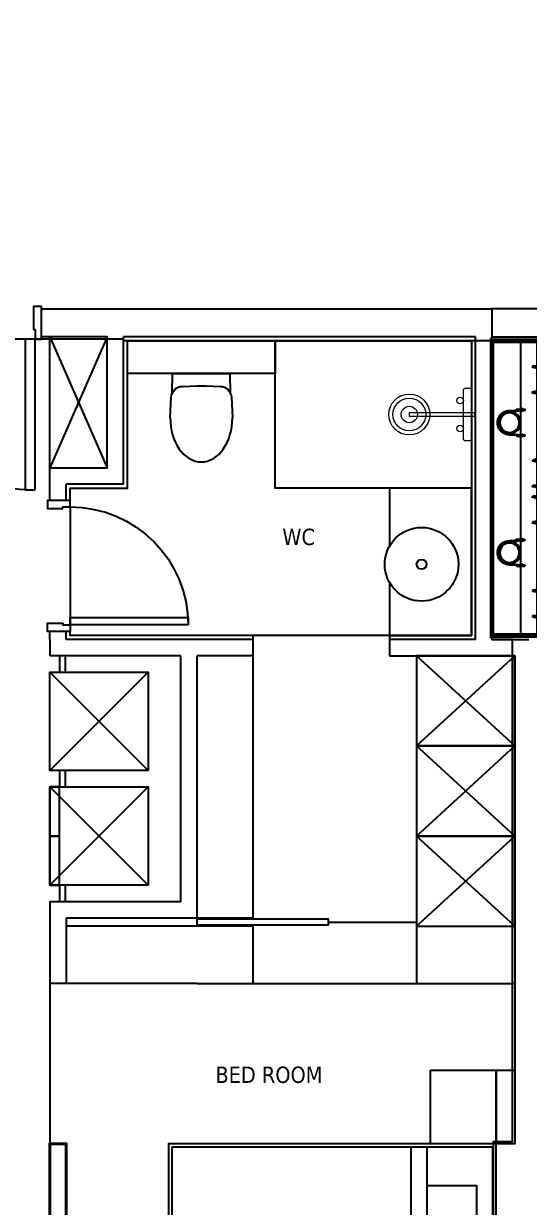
# Model space of a CAD drawing. Header units: millimetres. Extents: x -361702973 to 361248309, y -356458554 to 356543577.
# Drawn here: x 125392 to 128474, y 10188 to 17413 of the extents above; entities that cross this region are included whole.
import ezdxf

# ---------------------------------------------------------------- set-up
doc = ezdxf.new("R2010")
doc.units = ezdxf.units.MM
doc.header["$LTSCALE"] = 100
doc.header["$MEASUREMENT"] = 0
doc.linetypes.add('220126_HDN_HBA typical plan$0$HIDDEN', pattern=[0.375, 0.25, -0.125])
doc.linetypes.add('ACAD_ISO03W100', pattern=[30, 12, -18])
for name, color, linetype in [('1-CAPLANH', 4, 'Continuous'), ('1-Chu thich', 4, 'Continuous'), ('1VinaPVC-Text', 9, 'Continuous'), ('A-_FURN----_E-_N', 251, 'Continuous'), ('A-ANNO-ROOM', 50, 'Continuous'), ('dien tich thong thuy', 3, 'Continuous'), ('IDEA - dim', 251, 'Continuous'), ('KT-Net manh', 139, 'Continuous'), ('KT-Tuong', 1, 'Continuous'), ('NDT Cap nuoc', 4, 'Continuous')]:
    doc.layers.add(name, color=color, linetype=linetype)
doc.layers.add('A-NoiThat', color=39, linetype='Continuous', lineweight=13)
doc.layers.add('KT-Net cat', color=1, linetype='Continuous', lineweight=40)
doc.styles.add('220126_HDN_HBA typical plan$0$211210_HDN_HBA_TYPICAL PLAN CORE OPT 1$0$HBA-Text', font='GOTHIC.TTF')
doc.styles.add('Tahoma', font='tahoma.ttf')

# ---------------------------------------------------------------- blocks, each defined once
blk = doc.blocks.new('A$C418F5BC8')
at = {"layer": 'A-ANNO-ROOM', "insert": (648.1133449638728, 1090.790118377889), "char_height": 600, "attachment_point": 2, "rotation": 50.44882673977027, "style": '220126_HDN_HBA typical plan$0$211210_HDN_HBA_TYPICAL PLAN CORE OPT 1$0$HBA-Text'}
blk.add_mtext_dynamic_manual_height_columns('SL-S', width=722857412.8743668, gutter_width=9765.624999999996, heights=[0], dxfattribs=at)
blk = doc.blocks.new('A$C1AAC5519')
at = {"layer": 'A-ANNO-ROOM', "insert": (772.955269176513, 1216.574747113511), "char_height": 600, "attachment_point": 2, "rotation": 50.44882673977027, "style": '220126_HDN_HBA typical plan$0$211210_HDN_HBA_TYPICAL PLAN CORE OPT 1$0$HBA-Text'}
blk.add_mtext_dynamic_manual_height_columns('1-BR', width=722857412.8743668, gutter_width=9765.624999999996, heights=[0], dxfattribs=at)
blk = doc.blocks.new('A$C2A6C5140')
at = {"layer": 'A-ANNO-ROOM', "insert": (731.4497625969816, 1190.0169191678, 0.0003277973379295924), "char_height": 600, "attachment_point": 2, "rotation": 50.44882673977027, "style": '220126_HDN_HBA typical plan$0$211210_HDN_HBA_TYPICAL PLAN CORE OPT 1$0$HBA-Text'}
blk.add_mtext_dynamic_manual_height_columns('2-BR', width=722857412.8743668, gutter_width=9765.624999999996, heights=[0], dxfattribs=at)
blk = doc.blocks.new('A$C5388591E')
at = {"layer": 'A-ANNO-ROOM', "insert": (894.3001998505497, 842.1987865094561, 0.0004622000541105721), "char_height": 600, "attachment_point": 2, "rotation": 1.4064704596368105, "style": '220126_HDN_HBA typical plan$0$211210_HDN_HBA_TYPICAL PLAN CORE OPT 1$0$HBA-Text'}
blk.add_mtext_dynamic_manual_height_columns('3-BR', width=722857412.8743668, gutter_width=9765.624999999996, heights=[0], dxfattribs=at)
blk = doc.blocks.new('A$C21AF0CCA')
at = {"layer": 'A-ANNO-ROOM', "insert": (1197.56892258345, 814.6835720778872), "char_height": 600, "attachment_point": 2, "rotation": 0.10542954816276216, "style": '220126_HDN_HBA typical plan$0$211210_HDN_HBA_TYPICAL PLAN CORE OPT 1$0$HBA-Text'}
blk.add_mtext_dynamic_manual_height_columns('1-BR+', width=722857412.8743668, gutter_width=9765.624999999996, heights=[0], dxfattribs=at)
blk = doc.blocks.new('ong thoat xi')
at = {"layer": '1-Chu thich', "color": 40, "linetype": 'ByBlock'}
for p, q in [((-75.38012683280976, 61.71243314491585), (-75.38012683356645, 65.30088436778169)), ((-65.74530692066764, 60.15858772792853), (-73.82631818420485, 60.15858772746287)), ((-65.78777581622126, 66.90270846546628), (-73.82628140639281, 66.90270846383646)), ((-65.83680565783288, 67.38554804772139), (-65.83680565730901, 59.50194067240228)), ((-65.47424172598403, 68.65452180604916), (-61.84860241872957, 68.65452180698048)), ((-65.47424172679892, 66.11657429032493), (-61.90376675099832, 66.11657429125624)), ((-65.47424172534375, 60.77091442968231), (-61.90376675169683, 60.77091443061362)), ((-60.67026964394608, 70.09262039628811), (-61.48603848775383, 70.09262039628811)), ((-60.67026964394608, 70.09262039628811), (-61.48603848775383, 70.09262039628811)), ((-61.48603848775383, 70.09262039628811), (-61.48603848711354, 56.79486832523253)), ((-60.67026964394608, 70.09262039628811), (-60.67026964260732, 56.79486832569818)), ((-54.93791736802086, 70.09262039489111), (-54.12214852363104, 70.09262039407622)), ((-54.93791736802086, 70.09262039489111), (-54.93791736679849, 56.79486832371913)), ((-54.93791736802086, 70.09262039489111), (-54.12214852363104, 70.09262039407622)), ((-54.12214852363104, 70.09262039407622), (-54.12214852229226, 56.79486832313705)), ((-50.13394528458593, 68.65452180535067), (-53.75958459306275, 68.65452180523425)), ((-50.13394528452773, 66.11657428939361), (-53.70442025974624, 66.11657428939361)), ((-50.13394528400386, 60.77091442898382), (-53.70442025887314, 60.77091442805249)), ((-49.77138135395943, 67.38554804725571), (-49.7713813536684, 59.50194067088886)), ((-32.65563905594172, 66.87869586132001), (-49.77138135436689, 66.87869586690795)), ((-29.11534677405143, 60.00879285379778), (-49.77138135419228, 60.00879285181873)), ((1.717475750250741, 60.0087928546127), (-41.21941808814881, 60.00879285309929)), ((-41.2194180888473, 57.94782194821164), (-41.21941808908014, 60.00879285333212)), ((-41.2194180888473, 57.94782194821164), (-41.21941808908014, 60.00879285333212)), ((-41.2194180888473, 57.94782194902655), (-41.21941808908014, 60.00879285333212)), ((-32.65563905570889, 60.00879284727853), (-32.65563905594172, 66.87869586132001)), ((-65.47424172563478, 58.23296691395808), (-61.84860241774003, 58.23296691500582)), ((-60.67026964260732, 56.79486832569818), (-61.48603848711354, 56.79486832523253)), ((-54.93791736679849, 56.79486832371913), (-54.12214852229226, 56.79486832313705)), ((-50.13394528423669, 58.232966913376), (-53.75958459178218, 58.23296691302676)), ((1.717475749552249, 57.94782195100561), (-41.2194180888473, 57.94782194821164)), ((-65.47424171830062, -58.43868395511527), (-61.84860241104615, -58.43868395488243)), ((-60.67026963614626, -57.00058536557481), (-61.4860384806525, -57.00058536487631)), ((-61.48603847948834, -70.29833743674679), (-61.4860384806525, -57.00058536487631)), ((-60.6702696349239, -70.29833743651398), (-60.67026963614626, -57.00058536557481)), ((-54.9379173591733, -70.29833743837662), (-54.93791736033746, -57.00058536720462)), ((-54.93791736033746, -57.00058536720462), (-54.12214851600584, -57.00058536685538)), ((-54.12214851466706, -70.29833743802736), (-54.12214851600584, -57.00058536685538)), ((-50.1339452767861, -58.43868395651225), (-53.75958458462264, -58.43868395674508)), ((1.717475756304338, -58.15353898785543), (-41.21941808151314, -58.15353899006732)), ((-41.21941808151314, -58.15353899006732), (-41.21941808069823, -60.2145098951878)), ((-41.21941808151314, -58.15353899088222), (-41.21941808069823, -60.2145098951878)), ((-75.38012683350826, -61.91815018712077), (-75.38012683286797, -65.50660140905529)), ((-65.74530691356631, -60.36430476850364), (-73.82631818496156, -60.36430476931854)), ((-65.78777580836322, -67.10842550569214), (-73.82628140581073, -67.10842550569214)), ((-65.8368056496256, -67.59126508864574), (-65.8368056496256, -59.70765771332662)), ((-65.47424171917375, -60.976631470141), (-61.90376674348954, -60.97663146990817)), ((-65.47424171771853, -66.32229133090004), (-61.90376674267463, -66.3222913305508)), ((-65.47424171795136, -68.86023884720636), (-61.84860241011484, -68.8602388468571)), ((-60.6702696349239, -70.29833743651398), (-61.48603847948834, -70.29833743674679)), ((-60.6702696349239, -70.29833743651398), (-61.48603847948834, -70.29833743674679)), ((-54.9379173591733, -70.29833743837662), (-54.12214851466706, -70.29833743802736)), ((-54.9379173591733, -70.29833743837662), (-54.12214851466706, -70.29833743802736)), ((-50.13394527568016, -68.86023884848692), (-53.7595845842734, -68.86023884871975)), ((-50.13394527626225, -60.97663147223648), (-53.70442025212105, -60.97663147223648)), ((-50.13394527632044, -66.32229133218061), (-53.70442025124794, -66.32229133334475)), ((-49.77138134575215, -67.59126509027557), (-49.77138134627604, -59.70765771460719)), ((-30.91456355975243, -60.21450989425648), (-49.77138134581037, -60.21450989565346)), ((-34.45485584205016, -67.08441291505005), (-49.77138134563574, -67.08441290992776)), ((1.717475756944622, -60.21450989204459), (-41.21941808069823, -60.2145098951878)), ((-34.45485584222479, -60.21450990100857), (-34.45485584205016, -67.08441291505005))]:
    blk.add_line(p, q, dxfattribs=at)
for centre, major_axis, ratio, start_param, end_param in [((-73.7847118762438, 65.30782007810194), (1.128139395118837, 1.128139395118833), 0.999999999981247, 0.8114564950257566, 2.36054173982049), ((-73.82628141500754, 61.71243314514867), (1.098734631828849, 1.098734631828845), 0.9999999999706548, 2.356194490402434, 3.926990816608578), ((-63.43481961626094, 67.38554804818703), (1.698460618368481, -1.698460618368488), 0.9999999999880228, 3.370391498457508, 4.483590135757281), ((-55.80344074894674, 63.44374436128418), (7.094660364457459, -7.094660364457486), 0.9999999999999998, 3.657340742990352, 4.196640890984128), ((-63.43481961567886, 59.50194067310075), (1.698460618368481, -1.698460618368488), 0.9999999999880228, 3.370391498457508, 4.483590135757281), ((-63.88802452944218, 67.38554804772139), (1.698460618352194, -1.698460618352201), 0.9999999999880228, 0.2287988448677159, 1.341997482167488), ((-63.88802452938398, 67.38554804900195), (1.698460618368481, -1.698460618368488), 0.9999999999880228, 0.2287988448677159, 1.341997482167488), ((-71.51940339541761, 63.44374436023645), (7.094660364541318, -7.094660364541345), 0.9999999999939811, 0.5157480894039148, 1.055048237384961), ((-71.51940339541761, 63.44374436023645), (7.094660364541318, -7.094660364541345), 0.9999999999939811, 0.5157480894039148, 1.055048237384961), ((-63.88802452897654, 59.50194067275152), (1.698460618368481, -1.698460618368488), 0.9999999999880228, 0.2287988448677159, 1.341997482167488), ((-63.88802452897654, 59.50194067275152), (1.698460618368481, -1.698460618368488), 0.9999999999880228, 0.2287988448677159, 1.341997482167488), ((-51.72016248240834, 67.38554804679006), (1.698460618302127, 1.698460618302121), 0.9999999999834358, 1.799595171691055, 2.912793808962478), ((-51.72016248182626, 67.38554804748854), (1.698460618368481, -1.698460618368488), 0.9999999999880228, 3.370391498457508, 4.483590135757281), ((-44.08878361462848, 63.4437443598872), (7.094660364416927, 7.094660364416901), 0.9999999999939808, 2.08654441620483, 2.625844564185877), ((-44.08878361462848, 63.4437443598872), (7.094660364416927, 7.094660364416901), 0.9999999999939808, 2.08654441620483, 2.625844564185877), ((-51.72016248124418, 59.50194067077246), (1.698460618302127, 1.698460618302121), 0.9999999999834358, 1.799595171691055, 2.912793808962478), ((-51.72016248124418, 59.50194067077246), (1.698460618302127, 1.698460618302121), 0.9999999999834358, 1.799595171691055, 2.912793808962478), ((-52.17336739588063, 67.38554804620799), (1.698460618368481, -1.698460618368488), 0.9999999999880228, 0.2287988448677159, 1.341997482167488), ((-59.80474626185605, 63.44374435942154), (7.094660364541345, 7.094660364541318), 0.9999999999939808, -1.055048237384963, -0.5157480894039148), ((-52.17336739529855, 59.50194067123812), (1.698460618317141, 1.698460618317135), 0.9999999999834357, -1.341997481892333, -0.2287988446337132), ((0.3434951510280371, -0.1028585180174559), (42.50535631470555, -42.50535631470572), 0.9999999999987998, 5.497787143388879, 8.639379796978673), ((-6.984919e-10, -0.1028585183667019), (34.07629290540685, -34.07629290540699), 0.9999999999996163, 0.7853981633976402, 7.068583470577226), ((0.3434951510280371, -0.1028585180174559), (41.04802981248233, -41.0480298124825), 0.9999999999998442, 5.497787143388998, 8.639379796978794), ((-63.43481960770441, -59.70765771297738), (1.698460618352194, -1.698460618352201), 0.9999999999880228, 3.370391498457508, 4.483590135757281), ((-63.88802452175879, -59.70765771332662), (1.698460618352193, -1.698460618352199), 0.9999999999880232, 0.2287988448677158, 1.341997482167488), ((-63.88802452175879, -59.70765771332662), (1.698460618352193, -1.698460618352199), 0.9999999999880232, 0.2287988448677158, 1.341997482167488), ((-51.72016247350256, -59.70765771460719), (1.698460618368481, -1.698460618368488), 0.9999999999880228, 3.370391498457508, 4.483590135757281), ((-51.72016247350256, -59.70765771460719), (1.698460618368481, -1.698460618368488), 0.9999999999880228, 3.370391498457508, 4.483590135757281), ((-52.17336738767335, -59.70765771437436), (1.698460618352194, -1.698460618352201), 0.9999999999880228, 0.2287988448677159, 1.341997482167488), ((-73.78471187618561, -65.51353711914271), (1.128139395128906, 1.1281393951289), 0.9999999999608769, 2.351847240170423, 3.900932485497246), ((-73.82628141593888, -61.91815018700434), (1.09873463182571, 1.098734631825706), 0.9999999999763682, 0.7853981630159299, 2.35619449040529), ((-55.80344074190361, -63.64946139999665), (7.094660364401588, 7.094660364401562), 0.9999999999939808, 2.086544416204056, 2.625844564186651), ((-63.43481960805366, -67.59126508876216), (1.698460618302127, 1.698460618302121), 0.9999999999834358, 1.799595171691055, 2.912793808962478), ((-71.51940338715212, -63.64946140092798), (7.094660364401557, -7.094660364401586), 0.9999999999939808, 0.5157480894031421, 1.055048237385733), ((-71.51940338715212, -63.64946140092798), (7.094660364401557, -7.094660364401586), 0.9999999999939808, 0.5157480894031421, 1.055048237385733), ((-63.8880245211767, -67.59126508911139), (1.698460618368481, -1.698460618368488), 0.9999999999880228, 0.2287988448677159, 1.341997482167488), ((-63.8880245211767, -67.59126508911139), (1.698460618368481, -1.698460618368488), 0.9999999999880228, 0.2287988448677159, 1.341997482167488), ((-44.08878360758536, -63.64946140220854), (7.094660364416927, 7.094660364416901), 0.9999999999939808, 2.08654441620483, 2.625844564185877), ((-44.08878360758536, -63.64946140220854), (7.094660364416927, 7.094660364416901), 0.9999999999939808, 2.08654441620483, 2.625844564185877), ((-51.72016247297871, -67.59126509097405), (1.698460618333429, 1.698460618333422), 0.9999999999834358, 1.799595171697458, 2.912793808956078), ((-51.72016247297871, -67.59126509097405), (1.698460618333429, 1.698460618333422), 0.9999999999834358, 1.799595171697458, 2.912793808956078), ((-59.80474625423084, -63.64946140313986), (7.094660364597215, -7.094660364597241), 1, 0.5157480894013327, 1.055048237393564), ((-52.17336738767335, -67.59126509027557), (1.69846061833718, -1.698460618337187), 0.9999999999880228, 0.2287988448613146, 1.341997482173889)]:
    blk.add_ellipse(centre, major_axis=major_axis, ratio=ratio, start_param=start_param, end_param=end_param, dxfattribs=at)
at = {"layer": '1-Chu thich', "color": 40, "lineweight": -3}
blk.add_ellipse((0, 0), major_axis=(38.86204005918639, -38.86204005918654), ratio=0.9999999999984992, start_param=0.7853981633981985, end_param=7.068583470577785, dxfattribs=at)
blk = doc.blocks.new('1800x450')
at = {"layer": '1-CAPLANH', "const_width": 30}
blk.add_lwpolyline([(0, -450.0000000000146), (1800.000000000029, -450.0000000000146), (1800.000000000029, 0), (0, 0)], close=True, dxfattribs=at)
at = {"layer": '1-CAPLANH'}
blk.add_lwpolyline([(2.91038304567337e-11, -275), (1800, -275.0000000000146), (1800, -174.9999999999854), (2.91038304567337e-11, -174.9999999999854)], close=True, dxfattribs=at)
at = {"layer": 'NDT Cap nuoc', "extrusion": (0.006362557600417589, -0.0130975367762719, -0.9998939805755287), "xscale": 1.231671554252203, "yscale": 1.231671554252203, "zscale": -1.231671554252201, "rotation": 90.26587940456272}
for p in [(-505.6444920994035, -107.2005332556036, 5.92663018384016), (-1300.185242348733, -107.2835156875853, 10.98399378232099)]:
    blk.add_blockref('ong thoat xi', p, dxfattribs=at)
at = {"layer": 'NDT Cap nuoc', "extrusion": (0.006362557600417586, -0.0130975367762719, -0.9998939805755287), "xscale": 1.231671554252202, "yscale": 1.231671554252202, "zscale": -1.231671554252201, "rotation": 270.3472450279417}
for p in [(-194.6873081078326, -340.7101154711203, 6.68693570214344), (-767.2964766296254, -340.4054698147427, 8.881611896959637), (-989.2280583572926, -340.7930979031457, 11.74429930062533), (-1561.837226879086, -340.4884522467098, 13.93897549544247)]:
    blk.add_blockref('ong thoat xi', p, dxfattribs=at)
blk = doc.blocks.new('*U149')
at = {"layer": 'A-_FURN----_E-_N', "linetype": 'Continuous'}
for points in [[(-899.9999999999709, 600), (-899.9999999999709, 1000), (-1349.999999999971, 1000), (-1349.999999999971, 600)], [(-900.0000000000291, -1000), (-900.0000000000291, 1000), (900.0000000000291, 1000), (900.0000000000291, -1000)], [(-880.0000000000291, -980), (-880.0000000000291, 980), (880.0000000000291, 980), (880.0000000000291, -980)], [(1350.000000000029, 600), (1350.000000000029, 1000), (900.0000000000291, 1000), (900.0000000000291, 600)]]:
    blk.add_lwpolyline(points, close=True, dxfattribs=at)
at = {"layer": 'A-_FURN----_E-_N', "linetype": '220126_HDN_HBA typical plan$0$HIDDEN', "ltscale": 500}
blk.add_lwpolyline([(-900.0000000000291, -1000), (-900.0000000000291, 1000), (900.0000000000291, 1000), (900.0000000000291, -1000)], close=True, dxfattribs=at)
at = {"layer": 'A-_FURN----_E-_N', "linetype": 'Continuous'}
for points in [[(-54.9999999999709, 580), (-54.9999999999709, 880), (-655.605454891891, 880), (-655.605454891891, 480), (-448.1151331290312, 480)], [(645.6054548844986, 580), (645.6054548844986, 880), (45.0000000000291, 880), (45.0000000000291, 580)], [(-880.0000000000291, 248.6659454330802), (-326.2632651105232, 580), (880.0000000000291, 580), (880.0000000000291, 480), (-326.2632651105232, 480), (-326.2632651105232, 580), (-326.2632651105232, 248.6659454330802), (-880.0000000000291, 248.6659454330802)]]:
    blk.add_lwpolyline(points, dxfattribs=at)
blk = doc.blocks.new('A$C2A980E36')
at = {"ltscale": 0.5}
blk.add_lwpolyline([(-10, 0), (10, 0), (10, 400), (-10, 400)], close=True, dxfattribs=at)
blk.add_lwpolyline([(160, 60), (160, 30, -0.4142135623730916), (150, 20), (-150, 20, -0.4142135623730987), (-160, 30), (-160, 60.00000000000728, -0.414213562373095), (-150, 70.00000000000728), (150, 70, -0.4142135623730915)], format="xyb", close=True, dxfattribs=at)
for centre, radius in [((0, 400), 125), ((0, 400), 100), ((0, 400), 50), ((-85, 90.00000000000728), 20), ((85, 90), 20)]:
    blk.add_circle(centre, radius, dxfattribs=at)
blk = doc.blocks.new('220126_HDN_HBA typical plan$0$210902_YS plan 330pm ver13$0$TOTO-WC-CW822J')
at = {"color": 0}
blk.add_lwpolyline([(-177.2072506700642, -119.1915361834399), (-175, 0), (175, 0), (177.2072506700642, -119.1915361836145)], dxfattribs=at)
blk.add_lwpolyline([(-190, -270), (-183.3947591906181, -144.5004246227618, -0.3908696114996718), (-115.4352058441145, -78.20653349565691), (-27.76706723973621, -75.77130742336158, -0.01388621073825284), (27.76706724101678, -75.77130742336158), (115.4352058439981, -78.20653349565691, -0.3908696114996718), (183.3947591905016, -144.5004246227618), (190, -270)], format="xyb", dxfattribs=at)
blk.add_ellipse((0, -270), major_axis=(0, -270), ratio=0.7037037037037037, start_param=4.71238898038469, end_param=7.853981633974483, dxfattribs=at)
blk = doc.blocks.new('d800')
blk.add_line((760, 70), (40, 70))
for points in [[(40, 790), (40, 70), (85, 70), (85, 790)], [(50, 25), (40, 25), (40, 70), (0, 70), (0, -70), (50, -70)], [(750, 25), (760, 25), (760, 70), (800, 70), (800, -70), (750, -70)]]:
    blk.add_lwpolyline(points, close=True)
blk.add_arc((40, 70), 720, 0, 90)
blk = doc.blocks.new('1pn')
at = {"layer": 'A-_FURN----_E-_N'}
for p, q in [((5150.000000001863, 6105), (4315, 6105)), ((3975.000000281259, 4380.000000000058), (4315, 4380.000000000058)), ((4315, 4330.000000000058), (3175.000002559274, 4330.000000000058))]:
    blk.add_line(p, q, dxfattribs=at)
blk.add_lwpolyline([(5800, 3449.999999999942), (5915, 3449.999999999942), (5915, 3000), (5800, 3000)], close=True, dxfattribs=at)
at = {"layer": 'IDEA - dim'}
for p, q in [((3524.999999353662, 7029.999996854924), (3525.000003045425, 7030.000003049732)), ((3199.999999634922, 6929.999998246261), (3075.000003075227, 6929.999998246203)), ((3074.999999353662, 6879.999997236126), (3075.000003045425, 6880.000002287212)), ((3199.999999634922, 6129.999998246261), (3074.999999955297, 6129.999998246261)), ((4315, 6104.999999256397), (4315, 5979.999999256397)), ((4315, 5980), (4315, 4380)), ((5315, 5980), (5315, 3979.999994852988)), ((4315.000000001863, 4330.000000000058), (4315, 3979.999994853104)), ((3975.000000281259, 3979.999994853046), (4314.999999998137, 3979.999994852988))]:
    blk.add_line(p, q, dxfattribs=at)
for points in [[(2975.000000007451, 7975.000000000058), (2985.000000007451, 7975.000000000058), (2985.000000007451, 7915.000000000058), (3025.000000007451, 7915.000000000058), (3025.000000007451, 8115.000000000058), (2975.000000007451, 8115.000000000058)], [(2985.000000007451, 6994.999999999651), (2985.000000007451, 7914.999999999651), (2925.000000007451, 7914.999999999651), (2925.000000007451, 6994.999999999651)], [(3550.000001376495, 7905), (4450.000001834705, 7905), (4450.000001834705, 7705), (3550.000001376495, 7705)], [(4450.000001834705, 7905), (5649.999999998137, 7905), (5649.999999998137, 7005), (4450.000001834705, 7005)], [(3134.999999891967, 5979.999987038027), (3135.000002559274, 5879.999992185039), (3171.000002559274, 5879.999992185039), (3171.000002559274, 5979.999987038027)], [(5915, 5430), (5915, 5980), (5315, 5980.000000000058), (5315, 5430.000000000058), (5915, 5430)], [(3675.000002559274, 5279.999992185039), (3075.000002559274, 5279.999992185039), (3075.000002559274, 5879.999992185039), (3675.000002559274, 5879.999992185039)], [(5915, 4880), (5915, 5430), (5315, 5430.000000000058), (5315, 4880.000000000058), (5915, 4880)], [(3134.999997224659, 5279.999989706033), (3134.999999891967, 5179.999994853046), (3170.999999891967, 5179.999994853046), (3170.999999891967, 5279.999989706033)], [(3674.999999891967, 4579.999994853046), (3074.999999891967, 4579.999994853046), (3074.999999891967, 5179.999994853046), (3674.999999891967, 5179.999994853046)], [(3134.999999891967, 5179.999994853046), (3074.999999891967, 5179.999994853046), (3074.999999891967, 4879.999994853046), (3134.999999891967, 4879.999994853046)], [(3134.999999891967, 4879.999994853046), (3074.999999891967, 4879.999994853046), (3074.999999891967, 4579.999994853046), (3134.999999891967, 4579.999994853046)], [(5915, 4330), (5915, 4880), (5315, 4880.000000000058), (5315, 4330.000000000058), (5915, 4330)], [(3134.999999891967, 4579.999994853046), (3135.000002559274, 4480.000000000058), (3171.000002559274, 4480.000000000058), (3171.000002559274, 4579.999994853046)], [(3975.000000281259, 4334.793337935174), (3975.000000281259, 4374.793337935174), (4775.000000281259, 4374.793337935174), (4775.000000281259, 4334.793337935174)]]:
    blk.add_lwpolyline(points, close=True, dxfattribs=at)
for points in [[(3199.999999314547, 6929.999998246261), (3199.999999294057, 7004.999997236126), (3550.000004667789, 7004.999997236126), (3550.000003671274, 7905), (5649.999999998137, 7905), (5649.999999998137, 6105), (5150.000000001863, 6105)], [(5150.000000001863, 6427.750278390304), (5150.000000001863, 6105), (5649.999997992069, 6105), (5649.999997992069, 7004.9999995408), (5150.000000001863, 7004.9999995408), (5150.000000001863, 6652.249721609696)], [(4315, 6104.999999256397), (3199.999999975786, 6104.999999256397), (3199.999999955297, 6129.999998246261)], [(3975.000000281259, 3979.999994853046), (3075.000002559274, 3979.999994853046)], [(5315, 3979.999994852988), (5915, 3979.999994852988)]]:
    blk.add_lwpolyline(points, dxfattribs=at)
for radius in [225, 30]:
    blk.add_circle((5344.999999998137, 6540), radius, dxfattribs=at)
blk.add_arc((2985.000000007451, 7914.999999999651), 920, 180, 270, dxfattribs=at)
at = {"layer": 'KT-Net cat'}
blk.add_lwpolyline([(3175, 1200), (3175, 3000), (3074.999999996275, 3000), (3074.999999996275, 1200)], close=True, dxfattribs=at)
at = {"layer": 'KT-Net manh', "linetype": 'ACAD_ISO03W100', "ltscale": 4}
for p, q in [((3425.000003688037, 7930), (3075.000003168359, 7129.999997236184)), ((3075.000003688037, 7930), (3425.000003376976, 7129.999997236126)), ((5915, 5430), (5315, 5980.000000000058)), ((5315, 5430.000000000058), (5915, 5980)), ((3675.000002559274, 5879.999992185039), (3075.000002559274, 5279.999992185039)), ((3075.000002559274, 5879.999992185039), (3675.000002559274, 5279.999992185039)), ((5915, 4880), (5315, 5430.000000000058)), ((5315, 4880.000000000058), (5915, 5430)), ((3674.999999891967, 5179.999994853046), (3074.999999891967, 4579.999994853046)), ((3074.999999891967, 5179.999994853046), (3674.999999891967, 4579.999994853046)), ((5915, 4330), (5315, 4880.000000000058)), ((5315, 4330.000000000058), (5915, 4880)), ((4775.000000281259, 4354.793337935174), (5315, 4354.793337935174)), ((3074.999999996275, 3979.999994853046), (3074.999999996275, 3000)), ((4315, 3979.999994853104), (5315, 3979.999994852988))]:
    blk.add_line(p, q, dxfattribs=at)
at = {"layer": 'KT-Tuong'}
for p, q in [((3025.000000007451, 8100), (5775, 8100)), ((3075.000003075227, 6929.999998246203), (3075.000003688037, 7930)), ((5674.999999998137, 7930), (3525.000003688037, 7930)), ((3525.000003045425, 7029.999997236126), (3525.000003688037, 7930)), ((5674.999999998137, 6080), (5674.999999998137, 7930)), ((5774.999999998137, 6080), (5774.999999998137, 7930)), ((3525.000003045425, 7029.999997236126), (3174.999999273568, 7029.999997236126)), ((3174.999999312684, 6929.99999824632), (3174.999999273568, 7029.999997236126)), ((3074.999999996275, 6079.999989802425), (3074.999999957159, 6129.999998246261)), ((3074.999999996275, 6079.999997236126), (3074.999999996275, 6079.999997236126)), ((3074.999999996275, 6079.999997236126), (3074.999999996275, 5979.999997236126)), ((3174.999999996275, 6079.999996441649), (3174.999999955297, 6129.999998246261)), ((4315, 6079.999999256397), (3174.999999996275, 6079.999996441649)), ((5150.000000001863, 6105), (5150.000000001863, 5980)), ((5674.999999998137, 6080), (5150.000000001863, 6080)), ((5774.999999998137, 6080), (6000, 6080)), ((3875.000000281259, 5979.999999261054), (3074.999999996275, 5979.999997236126)), ((5150.000000001863, 5980), (5915, 5980)), ((5915, 5980), (5915, 3000))]:
    blk.add_line(p, q, dxfattribs=at)
blk.add_lwpolyline([(6225, 8100), (5775, 8100), (5775, 7930), (6225, 7930)], close=True, dxfattribs=at)
for points in [[(3075.000003168359, 7129.999997236184), (3425.000003376976, 7129.999997236126), (3425.000003688037, 7930), (3025.000000007451, 7930)], [(3075.000002559274, 4480.000000000058), (3875.000002559274, 4480.000000000058), (3875.000000281259, 5979.999999514199)], [(3175.000002559274, 4380.000000000058), (3975.000000281259, 4380.000000000058), (3975.000000281259, 5979.999999514199)], [(4314.999999998137, 5979.999999696098), (3975.000000281259, 5979.999999514199)], [(3075.000002559274, 4480.000000000058), (3075.000002559274, 4380.000000000058)], [(3075.000002559274, 4380.000000000058), (3075.000002559274, 3979.999994853046)], [(3175.000002559274, 4380.000000000058), (3175.000002559274, 3979.999994853046)]]:
    blk.add_lwpolyline(points, dxfattribs=at)
at = {"layer": '1-CAPLANH', "rotation": 90}
blk.add_blockref('1800x450', (5775, 6105), dxfattribs=at)
at = {"layer": 'A-NoiThat', "rotation": 90}
blk.add_blockref('A$C2A980E36', (5670.000000301749, 7455.000001485867), dxfattribs=at)
at = {"layer": 'IDEA - dim'}
blk.add_blockref('220126_HDN_HBA typical plan$0$210902_YS plan 330pm ver13$0$TOTO-WC-CW822J', (4000.0000016056, 7705), dxfattribs=at)
at = {"layer": 'IDEA - dim', "xscale": -1, "rotation": 270}
for name, p in [('d800', (3129.999999634922, 6129.999998246261)), ('*U149', (4800, 2099.999999999942))]:
    blk.add_blockref(name, p, dxfattribs=at)
at = {"layer": '1VinaPVC-Text', "style": 'Tahoma'}
for s, p in [('WC', (4494.873778970912, 6657.248392659763)), ('BED ROOM', (4086.102424362674, 3371.746283935907))]:
    blk.add_text(s, height=100, dxfattribs=at).set_placement(p)

msp = doc.modelspace()

# ---------------------------------------------------------------- linework, layer by layer
at = {"layer": 'dien tich thong thuy', "elevation": 1.553327170760574e-10}
msp.add_lwpolyline([(126001.9512055288, 15475.41426801432), (126001.9512055288, 15485.41426801432), (125486.9512018591, 15485.41426809643), (124516.9512018459, 15485.41426809643), (122891.8889737146, 15485.41426809643), (122891.8889737146, 7785.414268096472), (125536.9512018533, 7785.414268096429), (125666.9512018533, 7785.414268096429), (128261.9512018516, 7785.414268096607), (128261.9512018515, 10585.09047890374), (128376.9512018515, 10585.37694897469), (128376.9512018515, 13650.41426809643), (128251.9512018496, 13650.41426809643), (128251.9512018496, 15475.41426809643)], close=True, dxfattribs=at)

# ---------------------------------------------------------------- block references
at = {"layer": 'A-_FURN----_E-_N'}
msp.add_blockref('1pn', (122476.9512018515, 7570.414268096429), dxfattribs=at)
at = {"layer": 'A-ANNO-ROOM'}
for p in [(-193366.6029767873, 192837.9996409905, 5.460855537377236e-05), (-194725.1126339572, 187914.7636662904, 5.460855537377236e-05), (-204628.500881133, 156603.4286092457, 5.461079910308954e-05), (-263479.6090599558, 50485.12915140932, 5.460850030168077e-05), (-269121.1781233152, 49296.5544193383, 5.460850030168077e-05), (-249390.2929153891, 45734.43883928895, 5.460850030168077e-05), (-231828.0778406897, 44407.82273046864, 5.460832008522107e-05), (-260545.3674363113, 42210.52099001262, 5.460850030168077e-05), (-266005.9544405445, 40714.37009385967, 5.460850030168077e-05), (-231175.8712175231, 40645.45605562796, 5.460850030168077e-05), (-228303.7210763374, 35687.765146195, 5.460832008522128e-05)]:
    msp.add_blockref('A$C21AF0CCA', p, dxfattribs=at)
at = {"layer": 'dien tich thong thuy'}
for name, p, rotation in [('A$C2A6C5140', (-235738.0721845079, 62244.32288491951, 3.214423980650787e-05), 310.9576437198666), ('A$C2A6C5140', (-226971.972951604, 58672.53392838872, 1.895367564819208e-05), 310.9576437198666), ('A$C2A6C5140', (-182858.1837168724, 33888.05154022964, 0.000178988243818107), 310.9576437198666), ('A$C2A6C5140', (-203396.9752949114, 23120.58807031136, 0.0001030398263186841), 310.9576437198666), ('A$C2A6C5140', (-180585.3237963979, 23151.33387848926, 0.000178988243818107), 310.9576437198666), ('A$C2A6C5140', (-196571.0380073554, 22922.69606213347, 0.000178988243818107), 310.9576437198666), ('A$C418F5BC8', (-247792.2532073302, 59981.48598654423, -1.001597833679712e-05), 309.6632197063607), ('A$C418F5BC8', (-251962.2979944813, 57974.75306764379, -1.001597833679712e-05), 309.6632197063607), ('A$C418F5BC8', (-255726.2573242666, 56926.2422651329, -1.001597833679712e-05), 309.6632197063607), ('A$C418F5BC8', (-259675.3290057395, 55322.63898630807, -1.001597833679712e-05), 309.6632197063607), ('A$C1AAC5519', (-244712.9849651629, 48430.23954045825, 0.0003723829774320968), 309.6566028083925), ('A$C1AAC5519', (-223357.5065853495, 48059.78935259463, 0.0005547181599990354), 309.6566028083925), ('A$C1AAC5519', (-221487.8086388012, 45005.57789840109, 0.0003723828570649432), 309.6566028083925), ('A$C418F5BC8', (-197487.0809651244, 33411.4671110799, -1.001597833679712e-05), 309.6632197063607), ('A$C418F5BC8', (-193448.7475272998, 33349.36583146098, -1.001597833679712e-05), 309.6632197063607), ('A$C418F5BC8', (-201711.797739714, 33256.21495891846, -1.001597833679712e-05), 309.6632197063607), ('A$C418F5BC8', (-206278.2197520126, 33163.06303948996, -1.001597833679712e-05), 309.6632197063607), ('A$C1AAC5519', (-271599.8972878471, 39640.33326624559, 0.0003723828655667127), 309.6566028083925), ('A$C418F5BC8', (-226889.0124284044, 31090.29572592763, -1.001597833679712e-05), 309.6632197063607), ('A$C1AAC5519', (-217339.68294671, 23702.2762728755, -0.3423708923741385), 309.6566028083925), ('A$C1AAC5519', (-211634.5547104646, 23442.24319922904, 0.0003723828655667127), 309.6566028083925), ('A$C1AAC5519', (-187964.0545017801, 23164.08220845302, 0.0003723828655667127), 309.6566028083925)]:
    msp.add_blockref(name, p, dxfattribs=dict(at, rotation=rotation))
for name, p in [('A$C418F5BC8', (-197463.7292652081, 182913.4540568058, 9.919419487628366e-05)), ('A$C418F5BC8', (-200258.9907205751, 179138.6891211519, 4.458552763712727e-05)), ('A$C2A6C5140', (-188160.0390614129, 177105.642765429, 9.919419487628366e-05)), ('A$C418F5BC8', (-200994.9430359419, 174771.894767079, 4.458552763712727e-05)), ('A$C2A6C5140', (-234759.4766391878, 172444.9136382493, 4.458552763712727e-05)), ('A$C418F5BC8', (-200719.9128290097, 170423.8323274105, 4.458552763712727e-05)), ('A$C2A6C5140', (-190797.8283776039, 169517.5067573905, 9.919419487628366e-05)), ('A$C1AAC5519', (-230167.9898228928, 167012.0323451896, 0.0003723828655667197)), ('A$C418F5BC8', (-202290.0123814641, 165833.5958576689, 9.919419487628366e-05)), ('A$C1AAC5519', (-241412.7857485664, 165333.8017953324, 0.0003723828655667197)), ('A$C418F5BC8', (-226321.6487100684, 164849.0004456656, 4.458552763712727e-05)), ('A$C418F5BC8', (-223174.4637594427, 162010.1787619262, 0.05488942016446244)), ('A$C418F5BC8', (-203583.8919471729, 161846.927602817, 4.458552763712727e-05)), ('A$C418F5BC8', (-244807.1773967599, 161329.3218979316, 0.05488941081008353)), ('A$C2A6C5140', (-193344.5366901597, 160504.8948145737, 9.919419487628366e-05)), ('A$C418F5BC8', (-219934.1653648383, 159334.2093209107, 0.05488940151768119)), ('A$C1AAC5519', (-248428.8589248053, 157037.2006521042, 0.0003723828655667197)), ('A$C1AAC5519', (-252286.3459864925, 152336.1708680308, 0.02738517669695963)), ('A$C2A6C5140', (-195752.5445711951, 151816.0180695198, 4.458552763712727e-05)), ('A$C418F5BC8', (-228142.1604593961, 149140.0456224125, 0.05488939420954132)), ('A$C1AAC5519', (-255923.8224010994, 147682.0149176453, 0.0004269909932618908)), ('A$C418F5BC8', (-224737.6489350568, 146340.2200414557, 0.05488939420954583)), ('A$C2A6C5140', (-198038.3940573054, 144980.9671920894, 4.458552763712727e-05)), ('A$C418F5BC8', (-221724.5828443308, 144236.942033412, 4.458552763895914e-05)), ('A$C1AAC5519', (-260576.8913636276, 142107.7025675907, 0.027822102169103)), ('A$C418F5BC8', (-245667.6157152384, 140788.472051876, 9.916924510345083e-05)), ('A$C418F5BC8', (-263605.4986913943, 138503.2694156115, 0.05488941081008353)), ('A$C2A6C5140', (-199977.0465312221, 137220.1243192966, 9.919419487628366e-05)), ('A$C418F5BC8', (-247616.0924330471, 136995.8708936881, 4.458552763712727e-05)), ('A$C418F5BC8', (-266636.7078710849, 135433.6128811316, 4.458552763712727e-05)), ('A$C1AAC5519', (-268569.1861684484, 131058.0044733415, 0.0003723828655667197)), ('A$C418F5BC8', (-252583.1748971227, 130659.4905633791, 9.92039971646407e-05)), ('A$C418F5BC8', (-256446.2619547517, 127486.843743643, 4.458552763712727e-05)), ('A$C418F5BC8', (-258902.9768848096, 124459.8911733059, 0.05488941081005369)), ('A$C2A6C5140', (-265461.1614808204, 122023.7036381988, 0.02705737929207316)), ('A$C5388591E', (-193808.7999730141, 199941.1790572023, 4.458570785358675e-05)), ('A$C5388591E', (-210573.5526519337, 135718.1497136029, 9.91946273371655e-05)), ('A$C5388591E', (-276921.94039411, 49051.50231821807, -1.001579812033762e-05)), ('A$C5388591E', (-224277.5649896398, 23412.81915787171, 4.458552763712727e-05))]:
    msp.add_blockref(name, p, dxfattribs=at)

doc.saveas('drawing.dxf')
